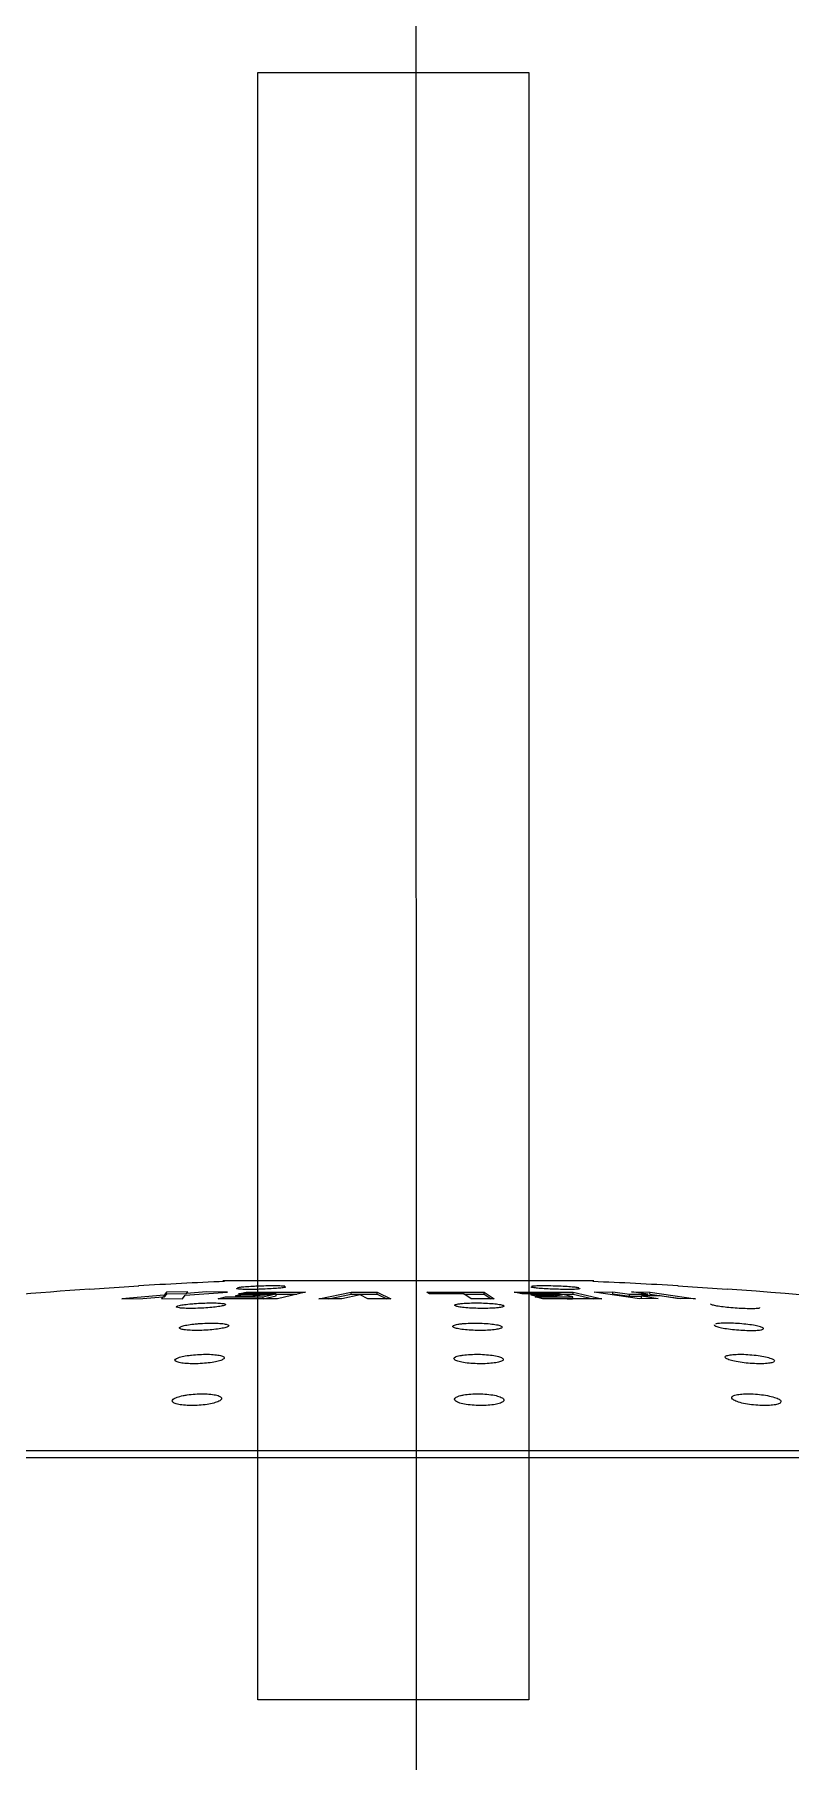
# Model space of a CAD drawing. Header units: metres. Extents: x -22 to 564, y 0 to 143.
# Drawn here: x 242.59448 to 242.61292, y 50.96233 to 51.00444 of the extents above; entities that cross this region are included whole.
import ezdxf

# ---------------------------------------------------------------- set-up
doc = ezdxf.new("R2010")
doc.units = ezdxf.units.M
doc.linetypes.add('EJES630', pattern=[6.300000000000001, 5.5, -0.4, 0, -0.4])
doc.layers.add('EJES', color=11, linetype='EJES630', lineweight=0)
doc.layers.add('XREF 2N NEURO-ONCOLOGIA$0$Mobiliario Fijo', color=40, linetype='Continuous')

# ---------------------------------------------------------------- blocks, each defined once
blk = doc.blocks.new('XREF 2N NEURO-ONCOLOGIA$0$SE')
at = {"linetype": 'Continuous'}
for p, q in [((161.370581312986, 70.92398319266283), (127.8378367463364, 70.92398319266283)), ((160.1426590296614, 70.83248520719869), (129.0657590296611, 70.83248520719866)), ((141.2069406327125, 68.76146472606482), (140.5846602733766, 68.8022941725933)), ((140.9866249242072, 68.92300315019234), (141.2209307751866, 68.92147023131034)), ((141.558310578626, 68.8392076064509), (140.9866249410759, 68.92300314748049)), ((141.5596764523709, 68.8645270166353), (141.1688637941095, 68.92181087350124)), ((141.2209307774631, 68.92147023130283), (141.4301269425181, 68.88892731031376)), ((141.4301269425179, 68.88892731031376), (141.6644327936395, 68.88891629012062)), ((141.4552366307188, 68.9214592047556), (141.6895424811466, 68.92297006963024)), ((141.6644327957736, 68.88891629012745), (141.4552366307186, 68.9214592047556)), ((141.5596764552175, 68.86452701660747), (141.5583105814739, 68.83920760642306)), ((141.7926164318818, 68.837676962501), (141.5583105814739, 68.83920760642307)), ((141.583420266827, 68.86645950724247), (141.792616431882, 68.837676962501)), ((141.8177261200827, 68.86644849144349), (141.5834202688814, 68.86645950723572)), ((141.6657510810807, 68.91421340942225), (141.664432795774, 68.8889162901274)), ((141.8189756639883, 68.89175568598438), (141.6645811408469, 68.89176294478311)), ((141.6895424839745, 68.92297006965765), (142.2612281383933, 68.83917457501094)), ((141.8189756639882, 68.89175568598438), (141.8177261200825, 68.86644849144348)), ((142.0269222851376, 68.83766595231735), (141.8177261200825, 68.86644849144348)), ((142.0280780191037, 68.86298605382649), (141.8189756639882, 68.89175568598439)), ((142.0280780191034, 68.86298605382652), (142.0269222851373, 68.83766595231741)), ((142.2612281383933, 68.83917457501096), (142.0269222870593, 68.8376659523235)), ((142.1650341661733, 68.92481414564442), (142.9101857147239, 68.92479764598168)), ((142.5253264030454, 68.8406503146377), (142.1650341768205, 68.92481414291757)), ((142.5262586374072, 68.86596907786775), (142.2743624411314, 68.92481172482188)), ((142.5262586405338, 68.86596907784359), (142.5253264061735, 68.84065031461354)), ((143.2704779547657, 68.84063383959466), (142.5253264061735, 68.84065031461354)), ((142.6746685906985, 68.86596579657501), (142.5262586374071, 68.86596907786775)), ((142.5337341821842, 68.92461209521092), (142.5328053015887, 68.89931964109587)), ((143.0067954443857, 68.90063875918273), (142.532805304061, 68.89931964109067)), ((142.5328053015885, 68.89931964109594), (142.6573204065736, 68.86986913513364)), ((142.6028522021021, 68.92480445117361), (142.533734182184, 68.92461209521097)), ((142.6573204065736, 68.86986913513363), (142.6998780854765, 68.86029366441977)), ((142.6595429398997, 68.87007182125217), (142.6595429398997, 68.86979567395576)), ((142.6998780854763, 68.86029366441979), (143.1738682282735, 68.86161187038786)), ((142.7644267697642, 68.88692123381712), (142.9946109991389, 68.88692123381712)), ((142.9101857178935, 68.92479764600607), (143.0067954443852, 68.90063875918274)), ((143.1738682282735, 68.86161187038785), (143.2704779547653, 68.84063383959466)), ((143.521852453203, 68.92455951750546), (143.8122228643711, 68.92341708170659)), ((143.6473042959211, 68.84039606413825), (143.5218524569084, 68.92455951477999)), ((143.6477334011829, 68.86571494138198), (143.5602463769742, 68.9244084601274)), ((143.6477334043643, 68.86571494136115), (143.6473042991039, 68.84039606411741)), ((144.3732303307025, 68.84039361478015), (143.647304299104, 68.84039606411743)), ((143.9041037128407, 68.865714076359), (143.6477334011829, 68.86571494138198)), ((143.8122228671157, 68.92341708170296), (143.9040357163377, 68.86023285021385)), ((143.9040357163374, 68.86023285021385), (144.3395913372061, 68.86137155680068)), ((144.3395913372061, 68.86137155680068), (144.3732303307021, 68.84039361478014)), ((144.8248553975812, 68.92521961942732), (145.1155381804342, 68.92360734934607)), ((144.9979855245405, 68.83944531634931), (144.8248553975812, 68.92521961942732)), ((144.9978089431526, 68.86476461993735), (144.8763608818385, 68.92493394460865)), ((145.324389885775, 68.86476915405818), (144.9978089431526, 68.86476461993735)), ((144.9978089497453, 68.86476461991806), (144.9979855311361, 68.83944531633003)), ((145.3247129817176, 68.8394498525043), (144.9979855311361, 68.83944531633003)), ((145.1155381886639, 68.92360734932198), (145.2128373174729, 68.87407570615086)), ((145.2128373200151, 68.87407570492992), (145.4422656337613, 68.92361188949282)), ((145.6088393007118, 68.92454042426952), (145.324389885775, 68.86476915405818)), ((145.3243898977418, 68.86476915631305), (145.3247129936898, 68.83944985476019)), ((145.7329484369239, 68.92523224621534), (145.3247129936898, 68.83944985476018)), ((145.4422656458411, 68.92361189224862), (145.7329484300999, 68.92523224615944)), ((145.9022778743123, 68.84062964045044), (146.2551849822477, 68.92479343464073)), ((146.6499487999444, 68.84065451355696), (145.9022778743123, 68.84062964045043)), ((146.2688182295354, 68.86596062617983), (146.0084568824629, 68.86595196462125)), ((146.2551849926771, 68.92479343736771), (147.0028559151205, 68.92481834758227)), ((146.4318138219244, 68.92460646197027), (146.2682390104271, 68.8855979911204)), ((146.2682390104271, 68.8855979911204), (146.268985546982, 68.86028803404255)), ((146.3107957051949, 68.86996274798868), (146.268985546982, 68.86028803404255)), ((146.2689855469818, 68.86028803404254), (146.7445782578259, 68.8616325511464)), ((146.4326337433206, 68.89931400532797), (146.3107957051949, 68.86996274798868)), ((146.4318138219242, 68.92460646197021), (146.4326337433205, 68.89931400532792)), ((146.9082264572962, 68.90065945278064), (146.4326337457983, 68.89931400532286)), ((146.7868314997766, 68.88694190532591), (146.563559441856, 68.88694190532591)), ((146.7445782609573, 68.86163255117056), (146.649948799944, 68.84065451355697)), ((146.7183404736236, 68.88694190532591), (146.7183404736236, 68.87066489167111)), ((147.4168959708653, 68.87724607283221), (146.8833918368042, 68.83916186230506)), ((146.8833918368042, 68.83916186230506), (147.1483944148284, 68.83736029403805)), ((147.0028559183092, 68.92481834760687), (146.9082264572958, 68.90065945278064)), ((147.1483944148285, 68.83736029403806), (147.400104072064, 68.85546733329738)), ((147.400104072064, 68.85546733329737), (147.3851049026722, 68.83737441631487)), ((147.3851049026722, 68.83737441631487), (147.6501074806964, 68.83920760645091)), ((147.399740645174, 68.86280451978112), (147.6487416069516, 68.86452701663531)), ((147.4486870390585, 68.92289232048469), (147.4168959708653, 68.8772460728322)), ((147.7136896170828, 68.92108807671116), (147.4486870390585, 68.92289232048469)), ((147.6487416069516, 68.86452701663531), (147.6805184190604, 68.90256423968825)), ((147.6487416069516, 68.86452701663531), (147.6501074806964, 68.83920760645091)), ((147.6501074806964, 68.83920760645091), (147.6818985488897, 68.87726189420687)), ((147.6805184190604, 68.90256423968825), (147.698448566945, 68.90409933877433)), ((147.6805184190604, 68.90256423968825), (147.6818985488897, 68.87726189420688)), ((147.6818985488897, 68.87726189420687), (148.2154026829508, 68.92293813256734)), ((147.9504001049265, 68.92110221996029), (147.6986904476909, 68.8996906809077)), ((147.6986904476909, 68.89969068090768), (147.7136896170828, 68.92108807671116)), ((148.2154026829508, 68.92293813256735), (147.9504001049265, 68.92110221996028)), ((148.6237577859459, 68.80229417266854), (148.0014774266102, 68.76146472622402)), ((142.2651006934925, 68.69862918799579), (146.94331736583, 68.6986291879958))]:
    blk.add_line(p, q, dxfattribs=at)
for centre, radius, start, end in [((144.6042090296612, 125.3014923176417), 56.64199999999999, 254.0780671115059, 265.931490215791), ((144.6042090296612, 125.3014923176417), 56.64199999999999, 274.0684011977959, 276.0624297646528), ((144.6042090296612, 125.3014923176417), 56.64199999999999, 266.5580440731356, 267.6456981652022), ((142.7602618251321, 117.2287014041685), 48.35901061557661, 269.8783958234606, 270.3604871748622), ((146.4103600847457, 117.5562572838079), 48.68656650959505, 269.8819805335472, 270.3624427723703), ((144.6042090296612, 125.3014923176417), 56.64199999999999, 272.3453171105339, 273.4419925144759)]:
    blk.add_arc(centre, radius, start, end, dxfattribs=at)
for points, knots in [([(140.5019729622882, 70.14293578983785), (140.5168428502016, 70.14896974508927), (140.5261653028769, 70.1560941670473), (140.5293059506683, 70.1636941453426), (140.5324445174539, 70.1712890878617), (140.5295103030342, 70.17956638671927), (140.5208164280597, 70.18785694194501), (140.511989129587, 70.19627473098575), (140.4969798363268, 70.20493765020203), (140.4769958103568, 70.21313468920113), (140.4569054931791, 70.2213753266811), (140.4312126790815, 70.2293762505738), (140.4020090840559, 70.23644474038512), (140.3731721011135, 70.24342449475918), (140.3400776238067, 70.24969277025137), (140.3055326149621, 70.25467508904198), (140.2718524822905, 70.25953266944197), (140.2358266660281, 70.26330465003676), (140.2005830341373, 70.26563401709652), (140.1662570140354, 70.26790273618782), (140.1317073941813, 70.26886634527213), (140.0998895508937, 70.26843419457678), (140.0685526940152, 70.26800857665016), (140.0390025303155, 70.26621909205235), (140.013639697904, 70.2632277878702), (139.9882194155663, 70.26022970801719), (139.9663141833016, 70.25594643460023), (139.9495718191805, 70.25074603175982), (139.932524073739, 70.24545077338561), (139.9203653497824, 70.23906588934167), (139.913916043758, 70.2321150779966), (139.9072969363982, 70.22498126137255), (139.9065077613487, 70.21706154639685), (139.9115106784643, 70.20899087770977), (139.9166307528965, 70.20073121171055), (139.9279572741013, 70.19208857179969), (139.9445638694899, 70.18376446265351), (139.9613446555208, 70.17535303988973), (139.9839936263876, 70.16703228943005), (140.0106848637081, 70.15950867705972), (140.0371801815414, 70.15204028964058), (140.0684240704607, 70.14514604635674), (140.1017988995568, 70.13944585713122), (140.1344323708194, 70.13387228667945), (140.1700437798165, 70.1292828027316), (140.2055527813278, 70.1261072909988), (140.2401027947589, 70.12301753999628), (140.2755343416293, 70.12118000073833), (140.3087900971161, 70.12076770009699), (140.3414003103761, 70.12036340280636), (140.3728219332669, 70.12131726356739), (140.4004527096567, 70.12354208781818), (140.4279917629801, 70.12575952654713), (140.4525160594372, 70.12929699190484), (140.4721312901945, 70.13384672677178), (140.4836902757514, 70.1365278229192), (140.4937202846693, 70.1395869893797), (140.5019729622882, 70.14293578983785)], [0, 0, 0, 0, 0.05481539236511947, 0.05481539236511947, 0.05481539236511947, 0.10957186037295, 0.10957186037295, 0.10957186037295, 0.1651875316457611, 0.1651875316457611, 0.1651875316457611, 0.2211221205704077, 0.2211221205704077, 0.2211221205704077, 0.2763622992630038, 0.2763622992630038, 0.2763622992630038, 0.3302068961103675, 0.3302068961103675, 0.3302068961103675, 0.3826234850898086, 0.3826234850898086, 0.3826234850898086, 0.4342216622833198, 0.4342216622833198, 0.4342216622833198, 0.4859217156693755, 0.4859217156693755, 0.4859217156693755, 0.5385654487455694, 0.5385654487455694, 0.5385654487455694, 0.5926108240274327, 0.5926108240274327, 0.5926108240274327, 0.647947173011598, 0.647947173011598, 0.647947173011598, 0.7038893792018831, 0.7038893792018831, 0.7038893792018831, 0.7594343048588444, 0.7594343048588444, 0.7594343048588444, 0.813738806609269, 0.813738806609269, 0.813738806609269, 0.8665535149079483, 0.8665535149079483, 0.8665535149079483, 0.9183157009528072, 0.9183157009528072, 0.9183157009528072, 0.9698869749479491, 0.9698869749479491, 0.9698869749479491, 1, 1, 1, 1]), ([(143.9476214834613, 70.14293578983785), (143.9706438695482, 70.1489697451315), (143.9891066797744, 70.15609416703019), (144.0015955831333, 70.1636941453426), (144.0140762112946, 70.17128908787879), (144.020947697907, 70.17956638672787), (144.0217344455278, 70.18785694194501), (144.0225332672375, 70.19627473097704), (144.0170795505573, 70.2049376502361), (144.0057950137168, 70.21313468920113), (143.9944504565856, 70.22137532664684), (143.9768828477212, 70.22937625063086), (143.9544734860465, 70.23644474038512), (143.9323454439407, 70.24342449470284), (143.904851181737, 70.24969277032476), (143.8742722734147, 70.25467508904198), (143.844458945131, 70.25953266937043), (143.8108544576411, 70.26330465011654), (143.7763418027046, 70.26563401709652), (143.7427277276628, 70.26790273611013), (143.7073060833836, 70.26886634534796), (143.6730971820532, 70.26843419457678), (143.6394054124611, 70.26800857657547), (143.6059641040557, 70.26621909211597), (143.5755096429272, 70.2632277878702), (143.544986198709, 70.26022970795344), (143.5166374098074, 70.25594643464592), (143.4926501238312, 70.25074603175982), (143.468225308901, 70.24545077333912), (143.4476643154184, 70.23906588936552), (143.4324653190136, 70.23211507799661), (143.4168661539898, 70.22498126134808), (143.4064915643169, 70.21706154639624), (143.4020655581203, 70.20899087770977), (143.397535904592, 70.20073121171119), (143.399113904612, 70.19208857177345), (143.4066639854457, 70.18376446265351), (143.4142932609247, 70.17535303991626), (143.4282426341572, 70.16703228937965), (143.4474312117695, 70.15950867705972), (143.4664789410486, 70.1520402896906), (143.4912448911906, 70.1451460462876), (143.5197063114631, 70.13944585713122), (143.547535515858, 70.13387228674705), (143.57970382159, 70.12928280265285), (143.6134694200056, 70.1261072909988), (143.6463231142552, 70.12301754007288), (143.6816207814728, 70.12118000066047), (143.7163345651742, 70.120767700097), (143.7503745042162, 70.12036340288272), (143.784794865893, 70.12131726349944), (143.8167349241045, 70.12354208781818), (143.8485689541669, 70.12575952661486), (143.8788035770104, 70.12929699185325), (143.9050609977697, 70.13384672677178), (143.9205341344904, 70.13652782294963), (143.934844229759, 70.13958698935626), (143.9476214834613, 70.14293578983785)], [0, 0, 0, 0, 0.05481539240096182, 0.05481539240096182, 0.05481539240096182, 0.1095718604437253, 0.1095718604437253, 0.1095718604437253, 0.1651875317521123, 0.1651875317521123, 0.1651875317521123, 0.2211221207114841, 0.2211221207114841, 0.2211221207114841, 0.2763622994344015, 0.2763622994344015, 0.2763622994344015, 0.3302068963040862, 0.3302068963040862, 0.3302068963040862, 0.382623485296078, 0.382623485296078, 0.382623485296078, 0.4342216624929335, 0.4342216624929335, 0.4342216624929335, 0.4859217158752952, 0.4859217158752952, 0.4859217158752952, 0.5385654489435472, 0.5385654489435472, 0.5385654489435472, 0.5926108242157796, 0.5926108242157796, 0.5926108242157796, 0.6479471731900978, 0.6479471731900978, 0.6479471731900978, 0.7038893793699502, 0.7038893793699502, 0.7038893793699502, 0.7594343050135992, 0.7594343050135992, 0.7594343050135992, 0.813738806744729, 0.813738806744729, 0.813738806744729, 0.8665535150158938, 0.8665535150158938, 0.8665535150158938, 0.9183157010245486, 0.9183157010245486, 0.9183157010245486, 0.9698869749758563, 0.9698869749758563, 0.9698869749758563, 1, 1, 1, 1]), ([(147.4419660992478, 70.14293578983785), (147.4714335184473, 70.14896974518997), (147.4976673840613, 70.15609416699358), (147.5185782981542, 70.1636941453426), (147.5394753565913, 70.17128908791537), (147.5556429175133, 70.17956638671593), (147.5658519382572, 70.18785694194501), (147.5762176351972, 70.19627473098916), (147.58072397231, 70.2049376502503), (147.5789758470774, 70.21313468920113), (147.5772184239015, 70.22137532663255), (147.5690789294432, 70.22937625067108), (147.5551258009646, 70.23644474038514), (147.5413478353553, 70.24342449466315), (147.5214929118946, 70.24969277038664), (147.4971480018397, 70.25467508904198), (147.4734125961196, 70.25953266931009), (147.4447217285043, 70.26330465019171), (147.4134996962547, 70.26563401709652), (147.3830905684456, 70.26790273603692), (147.3494239610534, 70.26886634542636), (147.3153611193966, 70.26843419457678), (147.2818132015119, 70.26800857649826), (147.2469609372593, 70.26621909218862), (147.213673515478, 70.26322778787022), (147.1803106936036, 70.26022970788064), (147.1476208480441, 70.25594643470585), (147.1181676674838, 70.25074603175982), (147.0881772598568, 70.2454507732781), (147.060738911665, 70.23906588940741), (147.0379174649172, 70.23211507799661), (147.0144951609426, 70.22498126130509), (146.995304592495, 70.21706154641578), (146.9817779196201, 70.20899087770977), (146.9679344818134, 70.20073121169119), (146.9596469276072, 70.19208857176748), (146.957580538927, 70.18376446265351), (146.9554924753903, 70.17535303992229), (146.959707689799, 70.16703228934732), (146.9699704786775, 70.15950867705972), (146.9801579364535, 70.15204028972272), (146.9966091706036, 70.14514604623182), (147.0180463287084, 70.13944585713122), (147.039007301451, 70.13387228680159), (147.0653467278484, 70.12928280258093), (147.0948646831993, 70.1261072909988), (147.123585450059, 70.12301754014288), (147.156131371124, 70.12118000058224), (147.1897286205079, 70.120767700097), (147.2226736987755, 70.12036340295944), (147.2575399984767, 70.12131726342436), (147.2914204905072, 70.12354208781818), (147.3251885129285, 70.1257595266897), (147.3588910985016, 70.12929699178885), (147.3898433164809, 70.1338467267718), (147.4080830325975, 70.13652782298757), (147.4256118999201, 70.13958698932382), (147.4419660992478, 70.14293578983785)], [0, 0, 0, 0, 0.05481539243677734, 0.05481539243677734, 0.05481539243677734, 0.1095718605134554, 0.1095718605134554, 0.1095718605134554, 0.1651875318561541, 0.1651875318561541, 0.1651875318561541, 0.2211221208495934, 0.2211221208495934, 0.2211221208495934, 0.2763622996033577, 0.2763622996033577, 0.2763622996033577, 0.3302068964970082, 0.3302068964970082, 0.3302068964970082, 0.382623485503681, 0.382623485503681, 0.382623485503681, 0.4342216627056715, 0.4342216627056715, 0.4342216627056715, 0.4859217160851329, 0.4859217160851329, 0.4859217160851329, 0.5385654491449462, 0.5385654491449462, 0.5385654491449462, 0.5926108244059205, 0.5926108244059205, 0.5926108244059205, 0.6479471733682438, 0.6479471733682438, 0.6479471733682438, 0.7038893795358612, 0.7038893795358612, 0.7038893795358612, 0.7594343051654663, 0.7594343051654663, 0.7594343051654663, 0.8137388068777979, 0.8137388068777979, 0.8137388068777979, 0.8665535151226882, 0.8665535151226882, 0.8665535151226882, 0.9183157010963068, 0.9183157010963068, 0.9183157010963068, 0.9698869750041315, 0.9698869750041315, 0.9698869750041315, 1, 1, 1, 1]), ([(140.5905921019796, 69.64009959826781), (140.6035124251908, 69.6448855747977), (140.6108304806374, 69.65056388034705), (140.6120333945393, 69.65665052747258), (140.6132357672372, 69.66273443614938), (140.6083715815104, 69.66939288931282), (140.5978894053146, 69.67608316870493), (140.5872990538282, 69.68284249129042), (140.5706822990698, 69.68982020630618), (140.5493930605315, 69.69644274313542), (140.5280151580363, 69.70309286105075), (140.5013231898742, 69.70957014656912), (140.4715090440975, 69.7153233577941), (140.4419237914187, 69.72103239970598), (140.4084231680739, 69.72618864065002), (140.3738299751086, 69.73033619727583), (140.3397978804, 69.73441648093282), (140.3037446557574, 69.73763468209998), (140.2687557167853, 69.73969949653012), (140.23437713082, 69.74172829198591), (140.2000644106862, 69.74270000086749), (140.1687277572317, 69.7425267821927), (140.1377291318169, 69.7423554320253), (140.1087874315556, 69.74105983287325), (140.0842739729252, 69.73875433823079), (140.0597470235474, 69.7364475747814), (140.0389821621891, 69.73306867597393), (140.0235904592681, 69.72890547829782), (140.0080223702511, 69.72469457113895), (139.9975247199802, 69.7195691426647), (139.9928438041712, 69.71395177219871), (139.9880815843277, 69.70823683217573), (139.9892061603424, 69.70185898086339), (139.9960577124124, 69.69533526982397), (140.0030182007608, 69.68870783501576), (140.016079416696, 69.68174882076264), (140.0341671769456, 69.67502624254077), (140.052392189887, 69.66825265236696), (140.0762315589365, 69.66153107689662), (140.1037395150386, 69.65542613198825), (140.1311327475074, 69.64934664813043), (140.1629416617574, 69.64370820523908), (140.1965070084363, 69.63900268284483), (140.2295948965938, 69.63436409531012), (140.2653286989343, 69.63050201667882), (140.3006584265891, 69.62776314210367), (140.3353554077406, 69.62507332008074), (140.3706373078358, 69.62339191019409), (140.4034950121697, 69.62287078262068), (140.435909087863, 69.62235669105668), (140.4668618597859, 69.62295704299424), (140.4937836901076, 69.62461856652985), (140.5206203789403, 69.62627483542316), (140.5441871128528, 69.62902938142429), (140.5626200977544, 69.63264569866016), (140.573709900471, 69.63482137693039), (140.5831189638052, 69.63733138083836), (140.5905921019796, 69.64009959826781)], [0, 0, 0, 0, 0.05440329229345101, 0.05440329229345101, 0.05440329229345101, 0.1087667242638934, 0.1087667242638934, 0.1087667242638934, 0.1637032151685929, 0.1637032151685929, 0.1637032151685929, 0.2188838694668778, 0.2188838694668778, 0.2188838694668778, 0.2736465138792424, 0.2736465138792424, 0.2736465138792424, 0.3275136085606383, 0.3275136085606383, 0.3275136085606383, 0.3804244746676383, 0.3804244746676383, 0.3804244746676383, 0.4327469910215274, 0.4327469910215274, 0.4327469910215274, 0.4850873057388203, 0.4850873057388203, 0.4850873057388203, 0.5380269971891047, 0.5380269971891047, 0.5380269971891047, 0.5918962457680997, 0.5918962457680997, 0.5918962457680997, 0.6466387979770656, 0.6466387979770656, 0.6466387979770656, 0.7018136395186899, 0.7018136395186899, 0.7018136395186899, 0.7567675559492315, 0.7567675559492315, 0.7567675559492315, 0.8109363336961838, 0.8109363336961838, 0.8109363336961838, 0.8641205280507741, 0.8641205280507741, 0.8641205280507741, 0.9165685320689031, 0.9165685320689031, 0.9165685320689031, 0.968837071369198, 0.968837071369198, 0.968837071369198, 1, 1, 1, 1]), ([(143.9564136909917, 69.64009959826781), (143.9792913254111, 69.64488557484616), (143.9977151238689, 69.65056388032868), (144.0102342449306, 69.65665052747258), (144.0227477335036, 69.66273443616774), (144.0297155449977, 69.66939288932555), (144.0306258750581, 69.67608316870493), (144.031545599658, 69.68284249127757), (144.026306813585, 69.6898202063492), (144.0153272428724, 69.69644274313544), (144.0043019451985, 69.70309286100753), (143.9871732589533, 69.70957014663865), (143.9653129847801, 69.7153233577941), (143.9436205391912, 69.72103239963698), (143.9166485023606, 69.72618864073807), (143.8866313097671, 69.73033619727583), (143.8571009931451, 69.7344164808462), (143.8237847506275, 69.73763468219533), (143.7895054475943, 69.73969949653012), (143.7558241185576, 69.74172829189223), (143.7202703418826, 69.74270000095832), (143.6858498950745, 69.7425267821927), (143.6518007411416, 69.74235543193547), (143.617922692237, 69.74105983294947), (143.5870062061273, 69.73875433823079), (143.5560727054252, 69.73644757470514), (143.5272613401669, 69.73306867602808), (143.502853821003, 69.72890547829783), (143.4781665961405, 69.72469457108419), (143.4573141974287, 69.71956914269174), (143.4418851049711, 69.71395177219871), (143.4261880206256, 69.70823683214822), (143.4156758340292, 69.70185898086031), (143.4111253267219, 69.69533526982397), (143.4065024686062, 69.68870783501887), (143.4079061226936, 69.68174882072884), (143.4152128206057, 69.67502624254078), (143.4225749628594, 69.66825265240104), (143.4361402623886, 69.66153107683475), (143.4548316162394, 69.65542613198825), (143.473445016642, 69.64934664819208), (143.4976741519, 69.64370820515583), (143.5255323022152, 69.63900268284483), (143.552994177426, 69.63436409539217), (143.5847649648456, 69.63050201658463), (143.6181653870615, 69.62776314210367), (143.6509676161477, 69.62507332017323), (143.6862642691483, 69.62339191010086), (143.721061090248, 69.62287078262068), (143.7553881017014, 69.62235669114867), (143.7901786696434, 69.62295704291273), (143.82253804651, 69.62461856652985), (143.854795085404, 69.62627483550443), (143.8855174202908, 69.62902938136274), (143.9122402100099, 69.63264569866016), (143.9283173927127, 69.63482137696741), (143.9431812261125, 69.63733138081032), (143.9564136909917, 69.64009959826781)], [0, 0, 0, 0, 0.05440329232801778, 0.05440329232801778, 0.05440329232801778, 0.1087667243322108, 0.1087667243322108, 0.1087667243322108, 0.1637032152711557, 0.1637032152711557, 0.1637032152711557, 0.2188838696028394, 0.2188838696028394, 0.2188838696028394, 0.2736465140445469, 0.2736465140445469, 0.2736465140445469, 0.3275136087478405, 0.3275136087478405, 0.3275136087478405, 0.3804244748674027, 0.3804244748674027, 0.3804244748674027, 0.4327469912248101, 0.4327469912248101, 0.4327469912248101, 0.4850873059386145, 0.4850873059386145, 0.4850873059386145, 0.5380269973812366, 0.5380269973812366, 0.5380269973812366, 0.5918962459510271, 0.5918962459510271, 0.5918962459510271, 0.6466387981507038, 0.6466387981507038, 0.6466387981507038, 0.7018136396825325, 0.7018136396825325, 0.7018136396825325, 0.7567675561004956, 0.7567675561004956, 0.7567675561004956, 0.810936333829017, 0.810936333829017, 0.810936333829017, 0.8641205281570127, 0.8641205281570127, 0.8641205281570127, 0.9165685321398118, 0.9165685321398118, 0.9165685321398118, 0.9688370713971756, 0.9688370713971756, 0.9688370713971756, 1, 1, 1, 1]), ([(147.3924339565289, 69.64009959826781), (147.422789755478, 69.64488557491825), (147.4503227925207, 69.65056388028182), (147.4728014797159, 69.65665052747258), (147.4952700535053, 69.66273443621459), (147.5133147917336, 69.6693928893081), (147.5255189796624, 69.67608316870493), (147.5378491139169, 69.68284249129519), (147.544556000284, 69.68982020636317), (147.5450759042542, 69.69644274313544), (147.5455979734847, 69.70309286099355), (147.539888728078, 69.7095701466836), (147.5283512254191, 69.71532335779412), (147.5169022999996, 69.72103239959237), (147.4993816883763, 69.72618864080921), (147.4771933247416, 69.73033619727583), (147.4553648542271, 69.73441648077623), (147.4283959256602, 69.73763468228363), (147.3985409529487, 69.73969949653014), (147.3692067754627, 69.74172829180549), (147.3362647456218, 69.74270000105253), (147.30249049496, 69.7425267821927), (147.2690805666647, 69.74235543184228), (147.2339373813854, 69.74105983303869), (147.1999681487874, 69.73875433823079), (147.165980221547, 69.73644757461587), (147.1322445108612, 69.73306867610319), (147.1014661088828, 69.72890547829783), (147.0703349920558, 69.72469457100824), (147.0413875258509, 69.71956914274544), (147.0168822383252, 69.71395177219871), (146.9919513121376, 69.7082368320936), (146.9709415214532, 69.701858980887), (146.955482072846, 69.69533526982397), (146.9397768266762, 69.68870783499179), (146.9293708112166, 69.6817488207248), (146.925104652694, 69.67502624254078), (146.9208061219079, 69.66825265240512), (146.9226273412361, 69.66153107679919), (146.9304765946125, 69.65542613198825), (146.938293112192, 69.6493466482275), (146.9523168657115, 69.64370820509217), (146.9714489568068, 69.63900268284485), (146.9903088987712, 69.63436409545496), (147.0146738134862, 69.63050201650071), (147.0425254762532, 69.62776314210369), (147.0698783227712, 69.62507332025567), (147.101364788643, 69.6233919100075), (147.1343299510138, 69.6228707826207), (147.1668500338981, 69.62235669124078), (147.2017082999925, 69.62295704282107), (147.2359985828118, 69.62461856652985), (147.2701804210822, 69.62627483559581), (147.304729115258, 69.62902938128254), (147.3368458808771, 69.63264569866016), (147.3561682313542, 69.63482137701568), (147.374876107841, 69.63733138076863), (147.3924339565289, 69.64009959826781)], [0, 0, 0, 0, 0.05440329236278093, 0.05440329236278093, 0.05440329236278093, 0.1087667243996897, 0.1087667243996897, 0.1087667243996897, 0.1637032153715042, 0.1637032153715042, 0.1637032153715042, 0.2188838697358807, 0.2188838697358807, 0.2188838697358807, 0.273646514207574, 0.273646514207574, 0.273646514207574, 0.3275136089347349, 0.3275136089347349, 0.3275136089347349, 0.3804244750694564, 0.3804244750694564, 0.3804244750694564, 0.432746991432622, 0.432746991432622, 0.432746991432622, 0.4850873061439808, 0.4850873061439808, 0.4850873061439808, 0.5380269975783992, 0.5380269975783992, 0.5380269975783992, 0.5918962461370447, 0.5918962461370447, 0.5918962461370447, 0.6466387983248291, 0.6466387983248291, 0.6466387983248291, 0.7018136398446185, 0.7018136398446185, 0.7018136398446185, 0.7567675562489711, 0.7567675562489711, 0.7567675562489711, 0.8109363339594606, 0.8109363339594606, 0.8109363339594606, 0.8641205282621787, 0.8641205282621787, 0.8641205282621787, 0.9165685322109322, 0.9165685322109322, 0.9165685322109322, 0.9688370714256833, 0.9688370714256833, 0.9688370714256833, 1, 1, 1, 1]), ([(140.7497549799255, 69.2533036055655), (140.7497547880745, 69.25372203428537), (140.7497029476932, 69.2541437953082), (140.7495991803458, 69.25456860399842), (140.7484808635005, 69.25914683333795), (140.7413069685235, 69.26420455511051), (140.728700211316, 69.26932684116454), (140.7160110464207, 69.27448261051197), (140.6974689560438, 69.279845575109), (140.6745977453841, 69.28497450328871), (140.6516481798681, 69.29012100274772), (140.6237000606997, 69.29517452997273), (140.5930591128747, 69.29971099581691), (140.5625311825262, 69.30423072915254), (140.5284740465578, 69.30836311772052), (140.4937393490628, 69.31175318690185), (140.4593249875942, 69.31511199163097), (140.4232811671249, 69.31783558426227), (140.3886563880919, 69.31968618295465), (140.3544004161896, 69.32151706992576), (140.3205795830573, 69.32254421346238), (140.2900429773966, 69.32267776328138), (140.25972986677, 69.32281033565968), (140.2318156626247, 69.32206630827483), (140.2086043024303, 69.32050995859065), (140.185411000785, 69.31895481975394), (140.1662757220136, 69.31654677442725), (140.1527223831642, 69.31348948281999), (140.1390872369921, 69.31041373754277), (140.1307260890262, 69.30659788337434), (140.1282589198891, 69.30235793574302), (140.1257665968932, 69.29807476000776), (140.1292176496389, 69.29324256731736), (140.1382863312049, 69.288256702532), (140.1474453768461, 69.28322115653806), (140.162584987263, 69.27789096438697), (140.1824546997409, 69.2727030867314), (140.2024321932052, 69.26748706802587), (140.2277463383211, 69.26227066980664), (140.2563155709279, 69.2574882753887), (140.2848412086372, 69.25271317861143), (140.3174111315228, 69.24823783413986), (140.3513109379293, 69.24444335340868), (140.3849443582848, 69.2406786898607), (140.420830198935, 69.2374793330468), (140.4559392230709, 69.23512285640757), (140.4906722064732, 69.23279161918258), (140.5256142754986, 69.23122058240531), (140.5578131753992, 69.23054690514661), (140.5897293541697, 69.22987914308368), (140.6198340952663, 69.23007442572359), (140.6456226290623, 69.23111584560668), (140.6713342279259, 69.23215415862185), (140.693462791764, 69.23406145370262), (140.7102230008502, 69.23667574627859), (140.7204613815518, 69.23827275038039), (140.7288688158811, 69.2401502483728), (140.7352001198785, 69.2422491391366)], [0.04904482641018208, 0.04904482641018208, 0.04904482641018208, 0.04904482641018208, 0.05405952160491537, 0.05405952160491537, 0.05405952160491537, 0.1080938546342218, 0.1080938546342218, 0.1080938546342218, 0.1624881581979694, 0.1624881581979694, 0.1624881581979694, 0.217078385755614, 0.217078385755614, 0.217078385755614, 0.2714714872604861, 0.2714714872604861, 0.2714714872604861, 0.3253596937922368, 0.3253596937922368, 0.3253596937922368, 0.378664688280854, 0.378664688280854, 0.378664688280854, 0.4315687643085332, 0.4315687643085332, 0.4315687643085332, 0.4844241111555453, 0.4844241111555453, 0.4844241111555453, 0.5375971552190033, 0.5375971552190033, 0.5375971552190033, 0.5913176420274049, 0.5913176420274049, 0.5913176420274049, 0.6455832863582818, 0.6455832863582818, 0.6455832863582818, 0.7001536505195275, 0.7001536505195275, 0.7001536505195275, 0.7546469727923709, 0.7546469727923709, 0.7546469727923709, 0.8087111300788753, 0.8087111300788753, 0.8087111300788753, 0.8621884815122004, 0.8621884815122004, 0.8621884815122004, 0.91518547292226, 0.91518547292226, 0.91518547292226, 0.968015393006984, 0.968015393006984, 0.968015393006984, 1, 1, 1, 1]), ([(143.9660519426617, 69.2422491391366), (143.9893336868709, 69.24576372013674), (144.0083314230929, 69.24998907248559), (144.0215161259698, 69.25456860399842), (144.0346970798833, 69.25914683335863), (144.0424370642755, 69.26420455512913), (144.0441396998429, 69.26932684116454), (144.0458534651764, 69.27448261049324), (144.0414979715578, 69.27984557516528), (144.0314296216428, 69.28497450328871), (144.0213267784024, 69.29012100269125), (144.0051877755678, 69.29517453006119), (143.9843221788162, 69.29971099581691), (143.9635335436881, 69.30423072906441), (143.9374674175435, 69.30836311783109), (143.9082791652355, 69.31175318690185), (143.879360097617, 69.3151119915214), (143.8465639115971, 69.31783558438165), (143.8126419690932, 69.31968618295467), (143.7790813474305, 69.32151706980767), (143.7434836750357, 69.3225442135762), (143.7088376463231, 69.32267776328138), (143.6744451891913, 69.32281033554669), (143.6400413325118, 69.3220663083703), (143.6084743880828, 69.32050995859065), (143.5769320028872, 69.31895481965857), (143.5473579344331, 69.31654677449441), (143.5221440703462, 69.31348948281999), (143.4967780165485, 69.31041373747522), (143.4751317011122, 69.30659788340647), (143.4589135094789, 69.30235793574302), (143.4425299663521, 69.29807475997532), (143.4312368356579, 69.29324256731098), (143.4259074010651, 69.288256702532), (143.4205248617929, 69.28322115654453), (143.4210775930429, 69.27789096434206), (143.4275093550585, 69.2727030867314), (143.4339760054327, 69.26748706807102), (143.4465675127306, 69.26227066972739), (143.464266219414, 69.2574882753887), (143.481937918956, 69.25271317869056), (143.5051990048327, 69.24823783403497), (143.5321376311429, 69.24444335340868), (143.5588645726372, 69.24067868996477), (143.5899633694872, 69.2374793329288), (143.6228336774506, 69.23512285640757), (143.6553519228027, 69.23279161929932), (143.6905125912842, 69.23122058228846), (143.7253595657899, 69.23054690514662), (143.7599005678541, 69.2298791431995), (143.7950893925885, 69.23007442562135), (143.8279961083429, 69.23111584560668), (143.8608046534928, 69.2321541587238), (143.8922452261642, 69.23406145362587), (143.9197548888654, 69.23667574627859), (143.9365598343322, 69.23827275042729), (143.9521481974649, 69.24015024833786), (143.9660519426617, 69.2422491391366)], [0, 0, 0, 0, 0.0540595216376476, 0.0540595216376476, 0.0540595216376476, 0.1080938546989164, 0.1080938546989164, 0.1080938546989164, 0.1624881582950605, 0.1624881582950605, 0.1624881582950605, 0.2170783858844103, 0.2170783858844103, 0.2170783858844103, 0.2714714874174143, 0.2714714874174143, 0.2714714874174143, 0.325359693970503, 0.325359693970503, 0.325359693970503, 0.3786646884716413, 0.3786646884716413, 0.3786646884716413, 0.4315687645030206, 0.4315687645030206, 0.4315687645030206, 0.4844241113467531, 0.4844241113467531, 0.4844241113467531, 0.5375971554027705, 0.5375971554027705, 0.5375971554027705, 0.5913176422022631, 0.5913176422022631, 0.5913176422022631, 0.6455832865242672, 0.6455832865242672, 0.6455832865242672, 0.700153650676307, 0.700153650676307, 0.700153650676307, 0.7546469729374331, 0.7546469729374331, 0.7546469729374331, 0.8087111302066993, 0.8087111302066993, 0.8087111302066993, 0.862188481614867, 0.862188481614867, 0.862188481614867, 0.9151854729911182, 0.9151854729911182, 0.9151854729911182, 0.9680153930344763, 0.9680153930344763, 0.9680153930344763, 1, 1, 1, 1]), ([(147.3072469232623, 69.2422491391366), (147.3391830531676, 69.24576372023208), (147.3689776824801, 69.24998907241975), (147.3941859682409, 69.25456860399844), (147.41938708623, 69.25914683342447), (147.4407026363818, 69.2642045550994), (147.4564202635654, 69.26932684116454), (147.4722406335316, 69.27448261052318), (147.4828248410819, 69.27984557517486), (147.4873002610854, 69.28497450328871), (147.4917910135039, 69.29012100268167), (147.4902517071974, 69.29517453010988), (147.482769312764, 69.29971099581691), (147.4753145167373, 69.30423072901591), (147.4617464704155, 69.30836311791377), (147.4431515772917, 69.31175318690185), (147.4247281730422, 69.3151119914395), (147.4008503799705, 69.31783558448835), (147.3734966860278, 69.31968618295467), (147.3464343509806, 69.32151706970211), (147.3152150002732, 69.32254421369392), (147.2824501616224, 69.32267776328138), (147.2499251262692, 69.32281033542984), (147.2149803564224, 69.32206630848536), (147.1805160392294, 69.32050995859065), (147.1460785354397, 69.31895481954359), (147.1111793024022, 69.31654677459443), (147.0786646192452, 69.31348948281999), (147.0459536789732, 69.31041373737462), (147.0147650406429, 69.30659788348107), (146.9876000991914, 69.30235793574302), (146.9601581993871, 69.29807475989996), (146.9360735701349, 69.29324256735225), (146.9172675270439, 69.28825670253201), (146.8982740928002, 69.28322115650286), (146.8841443726294, 69.27789096434495), (146.8760260740958, 69.2727030867314), (146.8678637387789, 69.26748706806812), (146.8655554222686, 69.26227066969062), (146.8693233358471, 69.2574882753887), (146.8730854998205, 69.25271317872728), (146.8830156956354, 69.24823783396211), (146.8983352086232, 69.2444433534087), (146.9135343402579, 69.24067869003706), (146.9344688288191, 69.23747933282846), (146.9594168457427, 69.23512285640757), (146.9840976530011, 69.2327916193986), (147.0133973219368, 69.2312205821729), (147.0448670125806, 69.23054690514662), (147.0760603848865, 69.22987914331408), (147.1102488257829, 69.23007442550421), (147.1445838533925, 69.2311158456067), (147.1788164493148, 69.23215415884059), (147.2141326701821, 69.2340614535201), (147.2476351158948, 69.23667574627859), (147.2681008983844, 69.2382727504919), (147.2881748207262, 69.24015024828093), (147.3072469232623, 69.2422491391366)], [0, 0, 0, 0, 0.05405952167115315, 0.05405952167115315, 0.05405952167115315, 0.1080938547635074, 0.1080938547635074, 0.1080938547635074, 0.1624881583905905, 0.1624881583905905, 0.1624881583905905, 0.2170783860108519, 0.2170783860108519, 0.2170783860108519, 0.2714714875727522, 0.2714714875727522, 0.2714714875727522, 0.3253596941495872, 0.3253596941495872, 0.3253596941495872, 0.378664688666539, 0.378664688666539, 0.378664688666539, 0.4315687647045875, 0.4315687647045875, 0.4315687647045875, 0.4844241115465727, 0.4844241115465727, 0.4844241115465727, 0.5375971555946685, 0.5375971555946685, 0.5375971555946685, 0.5913176423829211, 0.5913176423829211, 0.5913176423829211, 0.6455832866927527, 0.6455832866927527, 0.6455832866927527, 0.7001536508325708, 0.7001536508325708, 0.7001536508325708, 0.7546469730803202, 0.7546469730803202, 0.7546469730803202, 0.8087111303324158, 0.8087111303324158, 0.8087111303324158, 0.862188481716705, 0.862188481716705, 0.862188481716705, 0.9151854730605118, 0.9151854730605118, 0.9151854730605118, 0.9680153930627473, 0.9680153930627473, 0.9680153930627473, 1, 1, 1, 1]), ([(140.7956679023398, 68.98688208162899), (140.7971504182936, 68.98972465104632), (140.7925890810322, 68.9930686536051), (140.7823948976243, 68.99663463900329), (140.7722022179915, 69.0002000983721), (140.7561005299673, 69.00408561862656), (140.7354295423278, 69.00797116041923), (140.7146907749489, 69.01186944282281), (140.6887806695954, 69.01587521762323), (140.659836253134, 69.019657322343), (140.6308605205271, 69.02344351907622), (140.5980397378086, 69.02711037656546), (140.5640968937772, 69.03035101935887), (140.5302525742724, 69.03358225566897), (140.4943508541079, 69.0364793826156), (140.4593954756285, 69.03879678781021), (140.4246365907357, 69.04110116624679), (140.3898471273924, 69.04289617380982), (140.3579488764749, 69.04402842982417), (140.3262372349641, 69.04515406197618), (140.2965046275466, 69.04565580239878), (140.2712349841001, 69.04549080268174), (140.2460534896419, 69.04532637853903), (140.2246089223921, 69.04449549717125), (140.2086640609886, 69.04306852283875), (140.1927128848442, 69.04164098337289), (140.181825902372, 69.0395780371919), (140.1768680661365, 69.0370521844761), (140.1747364379719, 69.03596619080207), (140.1736753681557, 69.03478195215843), (140.1736766697402, 69.03351940619629)], [0, 0, 0, 0, 0.05396859483944592, 0.05396859483944592, 0.05396859483944592, 0.1079242444525247, 0.1079242444525247, 0.1079242444525247, 0.162060906288244, 0.162060906288244, 0.162060906288244, 0.2162610477551363, 0.2162610477551363, 0.2162610477551363, 0.2703053452096305, 0.2703053452096305, 0.2703053452096305, 0.3240431754165836, 0.3240431754165836, 0.3240431754165836, 0.3774610423709551, 0.3774610423709551, 0.3774610423709551, 0.4306866166305938, 0.4306866166305938, 0.4306866166305938, 0.4839295506699433, 0.4839295506699433, 0.4839295506699433, 0.506821438403168, 0.506821438403168, 0.506821438403168, 0.506821438403168]), ([(143.9633684047015, 68.98688208162899), (143.9835145090466, 68.98972465109784), (143.9989546722807, 68.9930686536068), (144.0084365076629, 68.99663463900329), (144.0179169443508, 69.00020009837041), (144.021705304339, 69.00408561868073), (144.0195065874872, 69.00797116041925), (144.0173006610884, 69.01186944276846), (144.0090071262499, 69.01587521772439), (143.995305310336, 69.019657322343), (143.9815886698683, 69.02344351897497), (143.9620696940163, 69.02711037670267), (143.9383517694214, 69.03035101935887), (143.914702689891, 69.03358225553215), (143.8862191056131, 69.03647938277312), (143.8552647703287, 69.03879678781023), (143.8244844376908, 69.04110116609016), (143.7904040668758, 69.04289617396914), (143.7558700923059, 69.04402842982418), (143.7215381465095, 69.04515406181781), (143.6858065623838, 69.04565580254143), (143.6516547730639, 69.04549080268174), (143.6176221166348, 69.0453263783969), (143.5842201709401, 69.0444954972814), (143.5542073125677, 69.04306852283877), (143.5241825680193, 69.04164098326271), (143.496724966452, 69.03957803725783), (143.4740698928506, 69.03705218447611), (143.4513222578991, 69.03451601187166), (143.4327921000687, 69.03144402631958), (143.4199665381892, 69.0280901660442), (143.4070641783265, 69.02471622324087), (143.399580003677, 69.0209647307305), (143.3981051842539, 69.01714409854081), (143.3966225595088, 69.0133032460694), (143.4011724816047, 69.00928688316364), (143.4113787606129, 69.00542615180166), (143.4216084167988, 69.00155657754968), (143.4378053198273, 68.9977363525503), (143.4586424696349, 68.99428362834858), (143.4794435766344, 68.99083687645484), (143.5054493147453, 68.98766075232332), (143.534508197444, 68.98502313295188), (143.5634216897571, 68.9823987103885), (143.5961636762742, 68.98023463220792), (143.6300029455677, 68.9787151445486), (143.6636369378262, 68.97720487446188), (143.6992884473545, 68.9762896045011), (143.7339804511288, 68.97604740781588), (143.7685182639242, 68.97580628759037), (143.803058566963, 68.97622551001214), (143.8347383620125, 68.97726953739588), (143.8663903713049, 68.97831264908271), (143.8960569511513, 68.98000784332073), (143.9213115206612, 68.98221308981128), (143.9369214264196, 68.98357615758711), (143.9510873588825, 68.98514925401663), (143.9633684047015, 68.98688208162899)], [0, 0, 0, 0, 0.05396859487223494, 0.05396859487223494, 0.05396859487223494, 0.1079242445181348, 0.1079242445181348, 0.1079242445181348, 0.162060906387041, 0.162060906387041, 0.162060906387041, 0.2162610478856417, 0.2162610478856417, 0.2162610478856417, 0.2703053453672286, 0.2703053453672286, 0.2703053453672286, 0.3240431755937083, 0.3240431755937083, 0.3240431755937083, 0.3774610425586217, 0.3774610425586217, 0.3774610425586217, 0.4306866168204857, 0.4306866168204857, 0.4306866168204857, 0.4839295508561126, 0.4839295508561126, 0.4839295508561126, 0.5373900620903951, 0.5373900620903951, 0.5373900620903951, 0.5911744478161344, 0.5911744478161344, 0.5911744478161344, 0.645249397305294, 0.645249397305294, 0.645249397305294, 0.6994537543821663, 0.6994537543821663, 0.6994537543821663, 0.7535670483651811, 0.7535670483651811, 0.7535670483651811, 0.8074081638773968, 0.8074081638773968, 0.8074081638773968, 0.8609177563962708, 0.8609177563962708, 0.8609177563962708, 0.9141833971502733, 0.9141833971502733, 0.9141833971502733, 0.9673976886050971, 0.9673976886050971, 0.9673976886050971, 1, 1, 1, 1]), ([(147.3345312775244, 68.986882081629), (147.3669447244677, 68.98972465122306), (147.397484245481, 68.99306865352223), (147.4236316839085, 68.99663463900329), (147.4497752652478, 69.00020009845498), (147.4722508957242, 69.00408561864573), (147.4892225267267, 69.00797116041925), (147.5062498073551, 69.01186944280357), (147.5182059817325, 69.01587521774292), (147.5240969961157, 69.01965732234301), (147.5299943842279, 69.02344351895644), (147.5299743521404, 69.02711037677331), (147.524011620469, 69.03035101935889), (147.5180661965788, 69.03358225546174), (147.5060440849225, 69.03647938288802), (147.4889185755797, 69.03879678781023), (147.4718893333323, 69.04110116597592), (147.4493383319712, 69.04289617411479), (147.4231329266708, 69.04402842982418), (147.3970808268023, 69.04515406167302), (147.3666947914597, 69.04565580270068), (147.3345038080705, 69.04549080268174), (147.3024251176238, 69.04532637823822), (147.2676706752308, 69.04449549743613), (147.2331186903663, 69.04306852283877), (147.1985530216678, 69.04164098310794), (147.1632423954839, 69.03957803739108), (147.1300829103205, 69.03705218447611), (147.0967879461572, 69.03451601173786), (147.0647502549131, 69.03144402641706), (147.036576198692, 69.0280901660442), (147.0082334394765, 69.02471622314282), (146.9830235777803, 69.02096473078147), (146.9629963343415, 69.01714409854081), (146.9428630988875, 69.01330324601817), (146.9274139189839, 69.00928688316196), (146.9179215431298, 69.00542615180166), (146.9084074252718, 69.00155657755138), (146.904616302332, 68.99773635249541), (146.9068846038252, 68.99428362834858), (146.9091489817513, 68.99083687650963), (146.9175178693908, 68.98766075222113), (146.9313248437804, 68.98502313295188), (146.9450627376982, 68.9823987104902), (146.9645691111754, 68.98023463207032), (146.9882359288215, 68.97871514454862), (147.0117591779376, 68.97720487459867), (147.0400460655639, 68.97628960434433), (147.0707430201114, 68.97604740781588), (147.1013035399489, 68.97580628774644), (147.1350959221641, 68.97622550985429), (147.1693151153002, 68.97726953739588), (147.2035042954206, 68.97831264924042), (147.2390578396412, 68.98000784317924), (147.2730504369535, 68.98221308981128), (147.2940613371916, 68.98357615767458), (147.3147720714644, 68.98514925394032), (147.3345312775244, 68.986882081629)], [0, 0, 0, 0, 0.0539685949063022, 0.0539685949063022, 0.0539685949063022, 0.1079242445842547, 0.1079242445842547, 0.1079242445842547, 0.1620609064851575, 0.1620609064851575, 0.1620609064851575, 0.2162610480155137, 0.2162610480155137, 0.2162610480155137, 0.2703053455264364, 0.2703053455264364, 0.2703053455264364, 0.3240431757766784, 0.3240431757766784, 0.3240431757766784, 0.3774610427571035, 0.3774610427571035, 0.3774610427571035, 0.4306866170251806, 0.4306866170251806, 0.4306866170251806, 0.4839295510586654, 0.4839295510586654, 0.4839295510586654, 0.537390062284927, 0.537390062284927, 0.537390062284927, 0.5911744479997564, 0.5911744479997564, 0.5911744479997564, 0.6452493974774004, 0.6452493974774004, 0.6452493974774004, 0.6994537545427135, 0.6994537545427135, 0.6994537545427135, 0.7535670485126674, 0.7535670485126674, 0.7535670485126674, 0.8074081640074736, 0.8074081640074736, 0.8074081640074736, 0.8609177565016704, 0.8609177565016704, 0.8609177565016704, 0.9141833972220276, 0.9141833972220276, 0.9141833972220276, 0.9673976886344176, 0.9673976886344176, 0.9673976886344176, 1, 1, 1, 1]), ([(143.0611407361118, 68.77168520263982), (143.061140559523, 68.77218574779081), (143.0607675124384, 68.77269759365515), (143.0600178547155, 68.77321818975062), (143.0570359850164, 68.77528893440515), (143.0480144727542, 68.77755519304881), (143.0337046811422, 68.77982965611922), (143.0193781709795, 68.78210677651175), (142.9993559087661, 68.78445491116011), (142.9752931538275, 68.78667975861697), (142.9512193391352, 68.78890562866103), (142.9224357769, 68.79106956361882), (142.8913253155619, 68.79299174440291), (142.8602436094598, 68.7949121485254), (142.8259791997128, 68.79664431507588), (142.7913768499209, 68.79804364144246), (142.7568403939956, 68.79944030304709), (142.7210119096065, 68.80054397413672), (142.6868708901845, 68.80126224491464), (142.6527997503315, 68.80197904554161), (142.6194678994701, 68.80233180801277), (142.5896438786989, 68.80229099419), (142.5598582894576, 68.80225023296032), (142.5327498690145, 68.80181581452288), (142.5105603037351, 68.8010240191523), (142.4883699817388, 68.80023219677959), (142.4704872683949, 68.79906123573693), (142.4583799470123, 68.79760849222274), (142.4462564104282, 68.79615380306522), (142.4395893612935, 68.79437662260501), (142.4389168952509, 68.79242409083461), (142.4388789844993, 68.79231401546673), (142.4388600651318, 68.79220321249466), (142.4388600574501, 68.79209171408348)], [0.04026789847026839, 0.04026789847026839, 0.04026789847026839, 0.04026789847026839, 0.05379037034308063, 0.05379037034308063, 0.05379037034308063, 0.1075761322634437, 0.1075761322634437, 0.1075761322634437, 0.1614261111675594, 0.1614261111675594, 0.1614261111675594, 0.2153025748903592, 0.2153025748903592, 0.2153025748903592, 0.2691298295324225, 0.2691298295324225, 0.2691298295324225, 0.3228537551475743, 0.3228537551475743, 0.3228537551475743, 0.3764658481303353, 0.3764658481303353, 0.3764658481303353, 0.4300067720361875, 0.4300067720361875, 0.4300067720361875, 0.4835481384898869, 0.4835481384898869, 0.4835481384898869, 0.537161124207879, 0.537161124207879, 0.537161124207879, 0.5401836642454222, 0.5401836642454222, 0.5401836642454222, 0.5401836642454222]), ([(142.4544480548957, 68.78604544094749), (142.4653472398484, 68.78380557058325), (142.4821201177317, 68.78145455536055), (142.5033792894573, 68.77918676271865), (142.5246570678291, 68.7769169852386), (142.5510169071381, 68.77466792389855), (142.5802782469863, 68.77262612416118), (142.6095246312587, 68.77058536799497), (142.6424787411724, 68.76869526692994), (142.6764069745486, 68.76711326582976), (142.7102783882312, 68.76553391411062), (142.7460578606823, 68.76421798560955), (142.7807707459021, 68.76327546316), (142.8154106519256, 68.76233492223777), (142.8499458858587, 68.76174024692982), (142.8815058878333, 68.7615411812656), (142.9130152148402, 68.76134243523526), (142.9424284193067, 68.76153252925637), (142.9673090683141, 68.76209559054861), (142.9921796274371, 68.7626584235018), (143.0132068603849, 68.763609371952), (143.0286602130265, 68.76486935690232), (143.038289873049, 68.76565450864166), (143.0459252515298, 68.76656848512455), (143.0513216857637, 68.76758153623238)], [0.590885651922059, 0.590885651922059, 0.590885651922059, 0.590885651922059, 0.6447130366674352, 0.6447130366674352, 0.6447130366674352, 0.6985894803962105, 0.6985894803962105, 0.6985894803962105, 0.7524393875661539, 0.7524393875661539, 0.7524393875661539, 0.8061987149678812, 0.8061987149678812, 0.8061987149678812, 0.8598434024929498, 0.8598434024929498, 0.8598434024929498, 0.913399837431783, 0.913399837431783, 0.913399837431783, 0.9669328694389547, 0.9669328694389547, 0.9669328694389547, 1, 1, 1, 1]), ([(146.7695501773995, 68.79209862105), (146.7695502003583, 68.79240149861806), (146.7694124207927, 68.79269941723658), (146.7691355843798, 68.79299174440291), (146.767316944831, 68.79491214837127), (146.7594457113796, 68.79664431530055), (146.7461643504083, 68.79804364144246), (146.7329082813677, 68.79944030282287), (146.7138952386672, 68.80054397440608), (146.690697603377, 68.80126224491464), (146.6675474488235, 68.8019790452728), (146.6395900538835, 68.80233180829602), (146.609144208972, 68.80229099419), (146.5787375968791, 68.80225023267742), (146.5450106771648, 68.801815814788), (146.5107574627378, 68.80102401915231), (146.4765030801946, 68.80023219651446), (146.440779609708, 68.79906123595435), (146.4065372225293, 68.79760849222275), (146.3722489749003, 68.79615380284751), (146.3385026292846, 68.79437662275069), (146.3080772306459, 68.79242409083461), (146.2775892361432, 68.79046754186608), (146.2495968075246, 68.7882811158374), (146.2264042307467, 68.78604544094749), (146.2031681301096, 68.78380557052553), (146.1841097563765, 68.78145455532336), (146.1708039191377, 68.77918676271865), (146.1574864362426, 68.77691698527585), (146.1495645784167, 68.7746679237703), (146.1477018147071, 68.77262612416118), (146.1474119295411, 68.77230837724807), (146.1472675606364, 68.7719942826061), (146.1472674531208, 68.77168443453017)], [0.2071089881526499, 0.2071089881526499, 0.2071089881526499, 0.2071089881526499, 0.2153025750287483, 0.2153025750287483, 0.2153025750287483, 0.2691298297016295, 0.2691298297016295, 0.2691298297016295, 0.3228537553414212, 0.3228537553414212, 0.3228537553414212, 0.3764658483399828, 0.3764658483399828, 0.3764658483399828, 0.4300067722518878, 0.4300067722518878, 0.4300067722518878, 0.4835481387030996, 0.4835481387030996, 0.4835481387030996, 0.5371611244128426, 0.5371611244128426, 0.5371611244128426, 0.590885652116168, 0.590885652116168, 0.590885652116168, 0.6447130368502643, 0.6447130368502643, 0.6447130368502643, 0.6985894805675799, 0.6985894805675799, 0.6985894805675799, 0.706973942723393, 0.706973942723393, 0.706973942723393, 0.706973942723393]), ([(146.1587712488255, 68.76728235168957), (146.1591041836758, 68.76722560862264), (146.1594442325438, 68.76716924434422), (146.1597913807003, 68.76711326582978), (146.1695856557424, 68.76553391431531), (146.1853028447647, 68.76421798535117), (146.205646049685, 68.76327546316), (146.2259464857391, 68.76233492249561), (146.2514149849444, 68.76174024664763), (146.2799399474951, 68.7615411812656), (146.3084191083517, 68.76134243551698), (146.3407306020569, 68.76153252898244), (146.3741958623322, 68.76209559054863), (146.4076475513936, 68.76265842377566), (146.4431731247289, 68.76360937171692), (146.4778356569773, 68.76486935690232), (146.4994353970993, 68.76565450878816), (146.5210045895966, 68.7665684850016), (146.5418448156352, 68.7675815362324)], [0.750533928748491, 0.750533928748491, 0.750533928748491, 0.750533928748491, 0.7524393877240677, 0.7524393877240677, 0.7524393877240677, 0.8061987151072617, 0.8061987151072617, 0.8061987151072617, 0.859843402605748, 0.859843402605748, 0.859843402605748, 0.9133998375083936, 0.9133998375083936, 0.9133998375083936, 0.9669328694702825, 0.9669328694702825, 0.9669328694702825, 1, 1, 1, 1]), ([(146.5418448156352, 68.7675815362324), (146.5754467856356, 68.76921494063998), (146.6078818755672, 68.77114733623661), (146.6364665063574, 68.77321818975062), (146.6650496361804, 68.775288934525), (146.6905715476822, 68.77755519302053), (146.7109280408866, 68.77982965611923), (146.7313083171811, 68.78210677654009), (146.7470729789462, 68.78445491122665), (146.7569161793639, 68.78667975861698)], [0, 0, 0, 0, 0.05379037037915076, 0.05379037037915076, 0.05379037037915076, 0.107576132333832, 0.107576132333832, 0.107576132333832, 0.1614261112722091, 0.1614261112722091, 0.1614261112722091, 0.1614261112722091])]:
    blk.add_open_spline(points, degree=3, knots=knots, dxfattribs=at)
for points in [[(142.7644267697642, 68.88692123381712), (142.7110652097375, 68.87801652897157), (142.6576874413124, 68.86978549269263)], [(143.0645196299764, 68.87064794150399), (143.0295602738413, 68.87863321683868), (142.9946109991389, 68.88692123381712)], [(146.3100149724201, 68.86978021577328), (146.4368064866922, 68.87802362503581), (146.5635594418561, 68.88694190532593)], [(146.7868314997766, 68.88694190532591), (146.7525909263321, 68.87865195974067), (146.7183404736236, 68.87066489167113)]]:
    blk.add_open_spline(points, degree=2, dxfattribs=at)
blk = doc.blocks.new('XREF 2N NEURO-ONCOLOGIA$0$AQG 01$0$BOL RX-TLAH-1N$0$Coladera')
for p, q in [((83.03567327087403, 30.70987145764298), (83.03567202865358, 30.67019151812361)), ((83.04228659412378, 30.70987125060623), (83.03567327087403, 30.70987145764298)), ((83.04228535190336, 30.67019131108687), (83.04228659412381, 30.70987125060623)), ((83.03567202865358, 30.67019151812361), (83.04228535190332, 30.67019131108687))]:
    blk.add_line(p, q)
blk = doc.blocks.new('XREF 2N NEURO-ONCOLOGIA')
at = {"layer": 'XREF 2N NEURO-ONCOLOGIA$0$Mobiliario Fijo', "xscale": -1, "rotation": 90}
blk.add_blockref('XREF 2N NEURO-ONCOLOGIA$0$AQG 01$0$BOL RX-TLAH-1N$0$Coladera', (48.22258389716335, 87.47699409104753, 1.789647333692834e-07), dxfattribs=at)
at = {"layer": 'XREF 2N NEURO-ONCOLOGIA$0$Mobiliario Fijo', "xscale": 0.001936212865696899, "yscale": 0.001936212865696899, "zscale": 0.001936212865696899, "rotation": 90}
blk.add_blockref('XREF 2N NEURO-ONCOLOGIA$0$SE', (17.65594392722443, 4.157663087608996, 1.239212885034822e-07), dxfattribs=at)

msp = doc.modelspace()

# ---------------------------------------------------------------- block references
at = {"rotation": 90}
msp.add_blockref('XREF 2N NEURO-ONCOLOGIA', (247.041247396106, 33.45112300235571), dxfattribs=at)

# ---------------------------------------------------------------- next in the draw order: linework, layer by layer
at = {"layer": 'EJES'}
msp.add_line((242.6046920966271, 33.16569934903018), (242.6034123972223, 58.54780306902589), dxfattribs=at)

doc.saveas('drawing.dxf')
